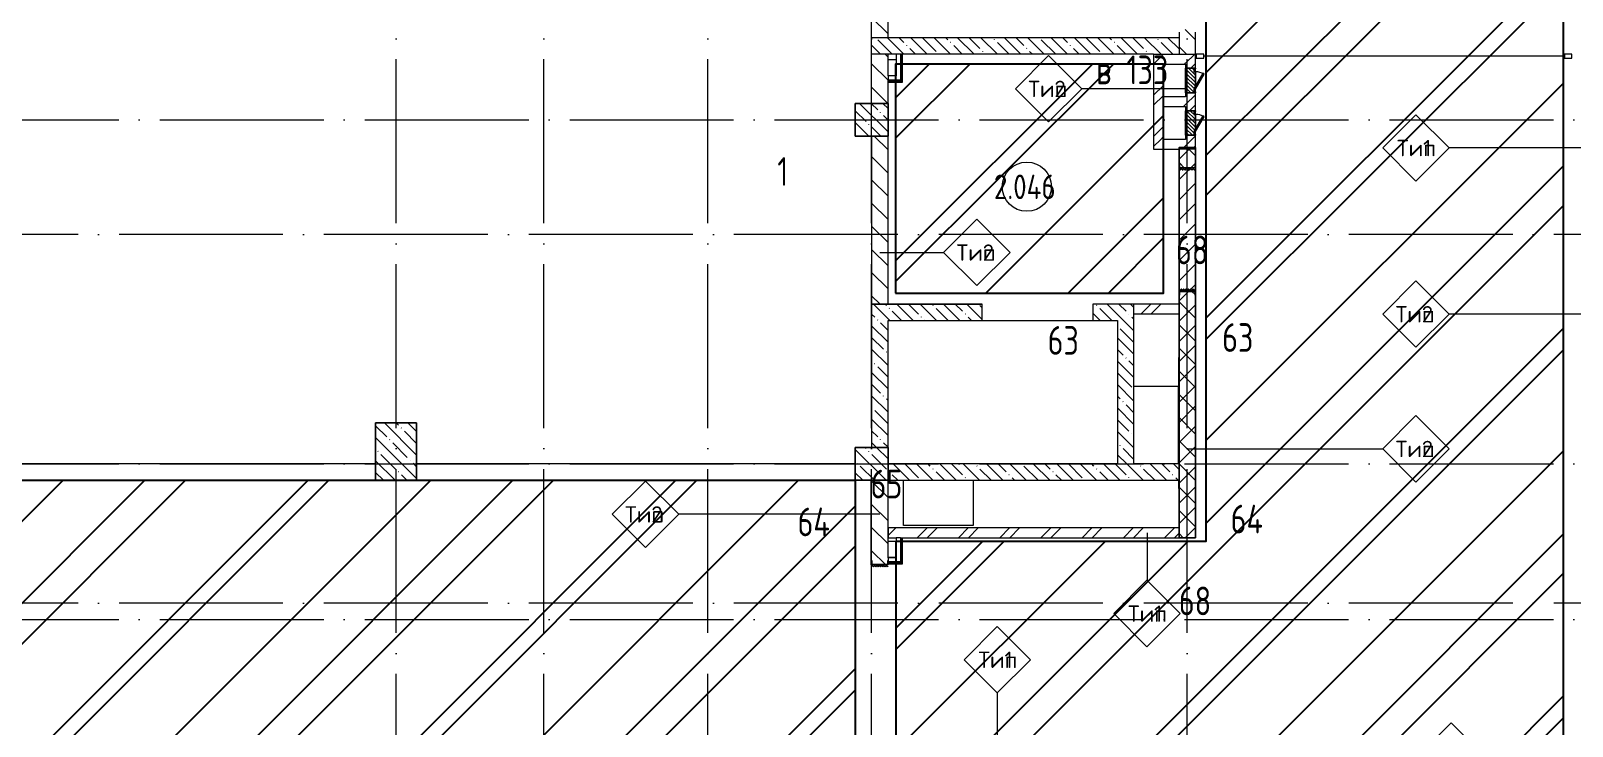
# Model space of a CAD drawing. Header units: millimetres. Extents: x -68946 to 690821, y -552984 to 293768.
# Drawn here: x 154953 to 173754, y -95860 to -87375 of the extents above; entities that cross this region are included whole.
import ezdxf

# ---------------------------------------------------------------- set-up
doc = ezdxf.new("R2010")
doc.units = ezdxf.units.MM
doc.linetypes.add('ADSK_Линия сетки', pattern=[2500, 2000, -250, 0, -250])
doc.linetypes.add('ADSK_Скрыто', pattern=[600, 300, -300])
for name, color, linetype, lineweight in [('0) блоки', 250, 'Continuous', 25), ('1.2) Стяжка 6 вып.', 30, 'Continuous', 30), ('1.3) Звуко-изол           6 вып.', 90, 'Continuous', 30), ('1.4) Стяжка 6 вып.', 30, 'Continuous', 30), ('A-AREA-____-IDEN', 250, 'Continuous', 9), ('A-DETL-GENF-OTLN', 250, 'Continuous', 5), ('A-DOOR-____-MCUT', 250, 'Continuous', 5), ('A-DOOR-____-OTLN', 250, 'Continuous', 5), ('A-FLOR-____-OTLN', 250, 'Continuous', 9), ('A-WALL-____-IDEN', 250, 'Continuous', 9), ('A-WALL-____-MCUT', 250, 'Continuous', 13), ('A-WALL-____-PATT', 250, 'Continuous', 13), ('A-WALL-FNSH-MCUT', 250, 'Continuous', 13), ('G-____-____-SYMB', 250, 'ADSK_Скрыто', 9), ('I-WALL-____-OTLN', 250, 'Continuous', 9), ('S-BEAM-____-OTLN', 250, 'Continuous', 9), ('S-COLS-____-MCUT', 250, 'Continuous', 25), ('S-COLS-____-OTLN', 250, 'Continuous', 9), ('S-GRID-____-OTLN', 250, 'Continuous', 9)]:
    doc.layers.add(name, color=color, linetype=linetype, lineweight=lineweight)
doc.styles.add('GOST Common_2', font='', dxfattribs={"width": 0.8, "height": 350})
doc.styles.add('ISOCPEUR', font='isocpeur.ttf', dxfattribs={"width": 0.8, "height": 100})
doc.styles.add('ISOCPEUR_3', font='isocpeur.ttf', dxfattribs={"height": 250})
doc.styles.get('GOST Common_2').set_extended_font_data('GOST Common')
pattern_1 = [(135, (28708.77, -120984.93), (-141.42136, -141.42136), [])]
pattern_2 = [(45, (28708.77, -120984.93), (-251.4472, 251.4472), []), (45, (28708.77, -120603.93), (-251.4472, 251.4472), [])]
pattern_3 = [(135, (28708.77, -120984.93), (-142.5612, -142.5612), []), (135, (28851.33, -120984.93), (-142.5612, -142.5612), [252.016, -50.403, 3.353, -47.05])]
pattern_4 = [(45, (125, 0), (-22.6274, 22.6274), [])]

# ---------------------------------------------------------------- blocks, each defined once
blk = doc.blocks.new('Дверь_СКБ_2Ст_Внутренняя1 - Н_ВВ-10_3_2200x2600h_Фрамуга сверху 2-42980832-АР1_Кладочный план 2 этажа С2и3')
at = {"layer": 'A-DOOR-____-OTLN'}
h = blk.add_hatch(dxfattribs=at)
h.set_pattern_fill('FP_7', color=256, style=0, pattern_type=2)
h.set_pattern_definition([(45, (-921.384, 164.685), (-14.1421, 14.1421), []), (135, (-921.384, 164.685), (-14.1421, -14.1421), [])])
h.paths.add_polyline_path([(-1063, 100), (-1088, 100), (-1088, -100), (-1063, -100), (-1063, 3)])
h = blk.add_hatch(dxfattribs=at)
h.set_pattern_fill('FP_6', color=256, style=0, pattern_type=2)
h.set_pattern_definition([(135, (1201.41, 164.685), (-14.1421, -14.1421), []), (225, (1201.41, 164.685), (14.1421, -14.1421), [])])
h.paths.add_polyline_path([(1112, -100), (1112, 100), (1087, 100), (1087, -100)])
blk = doc.blocks.new('Дверь_СКБ_2Ст_Внутренняя1 - Н_Д-6л_1500x2100h_Лифтовой холл _зона безопасности МГН_-42057417-АР1_Кладочный план 2 этажа С2и3')
at = {"layer": 'A-DOOR-____-OTLN'}
h = blk.add_hatch(dxfattribs=at)
h.set_pattern_fill('FP_33', color=256, style=0, pattern_type=2)
h.set_pattern_definition([(45, (-571.384, 164.685), (-14.1421, 14.1421), []), (135, (-571.384, 164.685), (-14.1421, -14.1421), [])])
h.paths.add_polyline_path([(-737.5, -100), (-712.5, -100), (-712.5, 100), (-737.5, 100)])
h = blk.add_hatch(dxfattribs=at)
h.set_pattern_fill('FP_32', color=256, style=0, pattern_type=2)
h.set_pattern_definition([(135, (1551.41, 164.685), (-14.14214, -14.14214), []), (225, (1551.41, 164.685), (14.14214, -14.14214), [])])
h.paths.add_polyline_path([(737.5, -100), (762.5, -100), (762.5, 100), (737.5, 100)])
blk = doc.blocks.new('ADSK_КолоннаНесущая_Швеллер_Гнутый_ГОСТ 8278-83 - 200х50х4_таб_1 2-V44-АР1_Кладочный план 2 этажа С2и3')
at = {"layer": 'S-COLS-____-MCUT'}
for p, q in [((-6, -90), (-6, 90)), ((0, 96), (40, 96)), ((40, 100), (20, 100)), ((40, 96), (40, 100)), ((40, -96), (0, -96)), ((20, -100), (40, -100)), ((40, -100), (40, -96))]:
    blk.add_line(p, q, dxfattribs=at)
for centre, radius, start, end in [((0, 90), 10, 90, 180), ((0, 90), 6, 90, 180), ((0, -90), 10, 180, 270), ((0, -90), 6, 180, 270)]:
    blk.add_arc(centre, radius, start, end, dxfattribs=at)
blk = doc.blocks.new('ADSK_КолоннаНесущая_Швеллер_Гнутый_ГОСТ 8278-83 - 200х50х4_таб_1 2-V46-АР1_Кладочный план 2 этажа С2и3')
at = {"layer": 'S-COLS-____-MCUT'}
for p, q in [((-6, -90), (-6, 90)), ((0, 96), (40, 96)), ((40, 100), (20, 100)), ((40, 96), (40, 100)), ((40, -96), (0, -96)), ((20, -100), (40, -100)), ((40, -100), (40, -96))]:
    blk.add_line(p, q, dxfattribs=at)
for centre, radius, start, end in [((0, 90), 10, 90, 179.9936), ((0, 90), 6, 90, 180), ((0, -90), 10, 180.0064, 270), ((0, -90), 6, 180, 270)]:
    blk.add_arc(centre, radius, start, end, dxfattribs=at)
blk = doc.blocks.new('ASML_АР_ЭП_Уголок - ЭП_Уголок-39133254-АР1_Кладочный план 2 этажа С2и3')
at = {"layer": 'S-BEAM-____-OTLN', "lineweight": 5}
for p, q in [((-800, 0), (-800, 6)), ((-800, 0), (500, 0)), ((700, 0), (800, 0)), ((800, 6), (800, 0))]:
    blk.add_line(p, q, dxfattribs=at)
blk = doc.blocks.new('ASML_АР_ЭП_Уголок - ЭП_Уголок-39133255-АР1_Кладочный план 2 этажа С2и3')
at = {"layer": 'S-BEAM-____-OTLN', "lineweight": 5}
for p, q in [((-800, -6), (-800, 0)), ((800, 0), (-800, 0)), ((800, 0), (800, -6))]:
    blk.add_line(p, q, dxfattribs=at)
blk = doc.blocks.new('DM_Штора_Противодымная_Doormaster_E-60 - ш_4400 х в_2500-40883804-АР1_Кладочный план 2 этажа С2и3')
at = {"layer": 'A-DOOR-____-MCUT'}
for p, q in [((-2075, 150), (-2165, 150)), ((-2165, 150), (-2165, 100)), ((-2165, 100), (-2075, 100)), ((-2075, 100), (-2075, 150)), ((-2075, 125), (2325, 125)), ((2325, 150), (2325, 100)), ((2415, 150), (2325, 150)), ((2325, 100), (2415, 100)), ((2415, 100), (2415, 150))]:
    blk.add_line(p, q, dxfattribs=at)
blk = doc.blocks.new('АР_Люк - ЛРС_ВК_300х2000_СС-40365405-АР1_Кладочный план 2 этажа С2и3')
at = {"layer": 'A-DOOR-____-OTLN'}
h = blk.add_hatch(dxfattribs=at)
h.set_pattern_fill('FP_88', color=256, style=0, pattern_type=2)
h.set_pattern_definition(pattern_4)
h.paths.add_polyline_path([(275, -60), (275, 60), (-25, 60), (-25, -60)])
at = {"layer": 'A-DETL-GENF-OTLN'}
for p, q in [((275, 60), (-25, 60)), ((-25, 60), (-25, -60)), ((275, -60), (275, 60)), ((-25, -60), (275, -60))]:
    blk.add_line(p, q, dxfattribs=at)
at = {"layer": 'A-DOOR-____-MCUT'}
for p, q in [((20, 60), (-15, 60)), ((-15, 60), (-15, 40)), ((-15, 40), (20, 40)), ((20, 40), (20, 60)), ((48, 165), (38, 148)), ((38, 148), (190, 60)), ((230, 60), (48, 165)), ((190, 60), (220, 43)), ((220, 43), (230, 60)), ((265, 60), (230, 60)), ((230, 60), (230, 40)), ((230, 40), (265, 40)), ((265, 40), (265, 60))]:
    blk.add_line(p, q, dxfattribs=at)
blk.add_arc((230, 60), 210, 150, 180, dxfattribs=at)
blk = doc.blocks.new('АР_Люк - ЛРС_ВК_300х2000_СС-V61-АР1_Кладочный план 2 этажа С2и3')
at = {"layer": 'A-DOOR-____-OTLN'}
h = blk.add_hatch(dxfattribs=at)
h.set_pattern_fill('FP_88', color=256, style=0, pattern_type=2)
h.set_pattern_definition(pattern_4)
h.paths.add_polyline_path([(275, -60), (275, 60), (-25, 60), (-25, -60)])
at = {"layer": 'A-DETL-GENF-OTLN'}
for p, q in [((275, 60), (-25, 60)), ((-25, 60), (-25, -60)), ((275, -60), (275, 60)), ((-25, -60), (275, -60))]:
    blk.add_line(p, q, dxfattribs=at)
at = {"layer": 'A-DOOR-____-MCUT'}
for p, q in [((20, 60), (-15, 60)), ((-15, 60), (-15, 40)), ((-15, 40), (20, 40)), ((20, 40), (20, 60)), ((48, 165), (38, 148)), ((38, 148), (190, 60)), ((230, 60), (48, 165)), ((190, 60), (220, 43)), ((220, 43), (230, 60)), ((265, 60), (230, 60)), ((230, 60), (230, 40)), ((230, 40), (265, 40)), ((265, 40), (265, 60))]:
    blk.add_line(p, q, dxfattribs=at)
blk.add_arc((230, 60), 210, 150, 180, dxfattribs=at)
blk = doc.blocks.new('AAR_СКБ_Марка_Помещения_мал - Номер-28977439-АР1_Кладочный план 2 этажа С2и3')
at = {"layer": 'A-AREA-____-IDEN'}
blk.add_circle((-0.03, 0), 3, dxfattribs=at)
blk = doc.blocks.new('ADSK_Марка_Стена - Типоразмер_ADSK_Марка-30564887-АР1_Кладочный план 2 этажа С2и3')
at = {"layer": 'A-WALL-____-IDEN'}
for p, q in [((-0.16, 4.37), (-4.21, 0.31)), ((3.9, 0.31), (-0.16, 4.37)), ((-4.21, 0.31), (-0.16, -3.74)), ((-0.16, -3.74), (3.9, 0.31))]:
    blk.add_line(p, q, dxfattribs=at)

msp = doc.modelspace()

# ---------------------------------------------------------------- hatches: boundary and pattern name
at = {"layer": '0) блоки'}
h = msp.add_hatch(dxfattribs=at)
h.set_pattern_fill('ANSI31', color=256, scale=55)
h.set_pattern_definition([(45, (16420.86, -120964.93), (-123.47852, 123.47852), [])])
h.paths.add_polyline_path([(168958.7722, -93559.9342), (169158.7722, -93559.9342), (169158.7722, -88799.9663), (168958.7722, -88799.9663)])
at = {"layer": '1.2) Стяжка 6 вып.', "lineweight": 30}
h = msp.add_hatch(dxfattribs=at)
h.set_pattern_fill('ANSI31', color=256, scale=333)
h.paths.add_polyline_path([(169291.2284, -96259.1767), (165508.7722, -96259.1767), (165508.7722, -93602.6434), (169291.2284, -93602.6434), (169291.2284, -62334.9342), (173645.6397, -62334.9342), (173645.6397, -120759.9342), (169291.2284, -120759.9342), (169291.2284, -110384.8106), (165558.7722, -110384.8106), (165558.7722, -108329.9376), (169291.2284, -108329.9376)])
h = msp.add_hatch(dxfattribs=at)
h.set_pattern_fill('ANSI31', color=256, scale=333)
h.paths.add_polyline_path([(141811.6037, -101522.7428), (141811.6037, -101577.9347), (134138.7722, -101577.9347), (134138.7722, -85593.2505), (141811.6037, -85593.2505), (147168.0543, -85593.2505), (147168.0543, -93023.0429), (149708.7722, -93023.0429), (149708.7722, -92859.9342), (165008.7503, -92859.9342), (165008.7503, -110559.9347), (149708.7722, -110559.9347), (142958.7722, -110559.9347), (142958.7722, -101522.7428)])
h = msp.add_hatch(dxfattribs=at)
h.set_pattern_fill('ANSI31', color=256, scale=333)
h.paths.add_polyline_path([(165501.5188, -90575.0098), (168768.7722, -90575.0098), (168768.7722, -87779.9663), (165501.5188, -87779.9663)])
at = {"layer": '1.3) Звуко-изол           6 вып.', "lineweight": 30}
h = msp.add_hatch(dxfattribs=at)
h.set_pattern_fill('ANSI31', color=256, scale=500)
h.paths.add_polyline_path([(169291.2284, -96259.1767), (165508.7722, -96259.1767), (165508.7722, -93602.6434), (169291.2284, -93602.6434), (169291.2284, -62334.9342), (173645.6397, -62334.9342), (173645.6397, -120759.9342), (169291.2284, -120759.9342), (169291.2284, -110384.8106), (165558.7722, -110384.8106), (165558.7722, -108329.9376), (169291.2284, -108329.9376)])
h = msp.add_hatch(dxfattribs=at)
h.set_pattern_fill('ANSI31', color=256, scale=500)
h.paths.add_polyline_path([(141811.6037, -101522.7428), (141811.6037, -101577.9347), (134138.7722, -101577.9347), (134138.7722, -85593.2505), (141811.6037, -85593.2505), (147168.0543, -85593.2505), (147168.0543, -93023.0429), (149708.7722, -93023.0429), (149708.7722, -92859.9342), (165008.7503, -92859.9342), (165008.7503, -110559.9347), (149708.7722, -110559.9347), (142958.7722, -110559.9347), (142958.7722, -101522.7428)])
h = msp.add_hatch(dxfattribs=at)
h.set_pattern_fill('ANSI31', color=256, scale=500)
h.paths.add_polyline_path([(165501.5188, -90575.0098), (168768.7722, -90575.0098), (168768.7722, -87779.9663), (165501.5188, -87779.9663)])
at = {"layer": '1.4) Стяжка 6 вып.', "lineweight": 30}
h = msp.add_hatch(dxfattribs=at)
h.set_pattern_fill('ANSI32', color=256, scale=333)
h.paths.add_polyline_path([(169291.2284, -96259.1767), (165508.7722, -96259.1767), (165508.7722, -93602.6434), (169291.2284, -93602.6434), (169291.2284, -62334.9342), (173645.6397, -62334.9342), (173645.6397, -120759.9342), (169291.2284, -120759.9342), (169291.2284, -110384.8106), (165558.7722, -110384.8106), (165558.7722, -108329.9376), (169291.2284, -108329.9376)])
h = msp.add_hatch(dxfattribs=at)
h.set_pattern_fill('ANSI32', color=256, scale=333)
h.paths.add_polyline_path([(141811.6037, -101522.7428), (141811.6037, -101577.9347), (134138.7722, -101577.9347), (134138.7722, -85593.2505), (141811.6037, -85593.2505), (147168.0543, -85593.2505), (147168.0543, -93023.0429), (149708.7722, -93023.0429), (149708.7722, -92859.9342), (165008.7503, -92859.9342), (165008.7503, -110559.9347), (149708.7722, -110559.9347), (142958.7722, -110559.9347), (142958.7722, -101522.7428)])
h = msp.add_hatch(dxfattribs=at)
h.set_pattern_fill('ANSI32', color=256, scale=333)
h.paths.add_polyline_path([(165501.5188, -90575.0098), (168768.7722, -90575.0098), (168768.7722, -87779.9663), (165501.5188, -87779.9663)])
at = {"layer": 'A-WALL-____-PATT', "lineweight": 15}
h = msp.add_hatch(dxfattribs=at)
h.set_pattern_fill('FP_1', color=256, style=0, pattern_type=2)
h.set_pattern_definition(pattern_1)
h.paths.add_polyline_path([(169038.7722, -87659.9663), (169158.7722, -87659.9663), (169158.7722, -87359.9663), (168958.7722, -87359.9663), (168958.7722, -87659.9663)])
h.paths.add_polyline_path([(169158.7722, -86259.9663), (169158.7722, -82624.9351), (168958.7722, -82624.9351), (168958.7722, -86259.9663)])
h.paths.add_polyline_path([(169158.7722, -81524.9351), (169158.7722, -75659.9657), (168958.7722, -75659.9657), (168958.7722, -81524.9351)])
h = msp.add_hatch(dxfattribs=at)
h.set_pattern_fill('FP_1', color=256, style=0, pattern_type=2)
h.set_pattern_definition(pattern_1)
h.paths.add_polyline_path([(165208.7722, -87459.9663), (165408.7722, -87459.9663), (165408.7722, -87009.7833), (165208.7722, -87009.7833)])
h.paths.add_polyline_path([(165408.7722, -84959.7833), (165408.7722, -84459.9342), (165208.7722, -84459.9342), (165208.7722, -84959.7833)])
h = msp.add_hatch(dxfattribs=at)
h.set_pattern_fill('FP_40', color=256, style=0, pattern_type=2)
h.set_pattern_definition(pattern_3)
h.paths.add_polyline_path([(168768.7722, -87659.9663), (168958.7722, -87659.9663), (168958.7722, -87459.9663), (165208.7722, -87459.9663), (165208.7722, -87659.9663), (168648.7722, -87659.9663)])
h = msp.add_hatch(dxfattribs=at)
h.set_pattern_fill('FP_1', color=256, style=0, pattern_type=2)
h.set_pattern_definition(pattern_1)
h.paths.add_polyline_path([(165208.7722, -88259.9342), (165408.7722, -88259.9342), (165408.7722, -87659.9663), (165208.7722, -87659.9663), (165208.7722, -88234.7547)])
h = msp.add_hatch(dxfattribs=at)
h.set_pattern_fill('FP_12', color=256, style=0, pattern_type=2)
h.set_pattern_definition(pattern_2)
h.paths.add_polyline_path([(168648.7722, -88699.9663), (168768.7722, -88699.9663), (168768.7722, -87659.9663), (168648.7722, -87659.9663), (168648.7722, -88234.7547)])
h = msp.add_hatch(dxfattribs=at)
h.set_pattern_fill('FP_12', color=256, style=0, pattern_type=2)
h.set_pattern_definition(pattern_2)
h.paths.add_polyline_path([(169038.7722, -87779.9663), (169038.7722, -87659.9663), (168768.7722, -87659.9663), (168768.7722, -87779.9663)])
h = msp.add_hatch(dxfattribs=at)
h.set_pattern_fill('FP_12', color=256, style=0, pattern_type=2)
h.set_pattern_definition(pattern_2)
h.paths.add_polyline_path([(169038.7722, -88699.9663), (169158.7722, -88699.9663), (169158.7722, -88649.9663), (169038.7722, -88649.9663)])
h.paths.add_polyline_path([(169038.7722, -88349.9663), (169158.7722, -88349.9663), (169158.7722, -88129.9663), (169038.7722, -88129.9663), (169038.7722, -88299.9663)])
h.paths.add_polyline_path([(169158.7722, -87829.9663), (169158.7722, -87659.9663), (169038.7722, -87659.9663), (169038.7722, -87829.9663)])
h = msp.add_hatch(dxfattribs=at)
h.set_pattern_fill('FP_12', color=256, style=0, pattern_type=2)
h.set_pattern_definition(pattern_2)
h.paths.add_polyline_path([(168768.7722, -88299.9663), (169038.7722, -88299.9663), (169038.7722, -88179.9663), (168768.7722, -88179.9663), (168768.7722, -88234.7547)])
h = msp.add_hatch(dxfattribs=at)
h.set_pattern_fill('FP_1', color=256, style=0, pattern_type=2)
h.set_pattern_definition(pattern_1)
h.paths.add_polyline_path([(165208.7722, -90709.9338), (165408.7722, -90709.9338), (165408.7722, -88659.9347), (165208.7722, -88659.9347)])
h = msp.add_hatch(dxfattribs=at)
h.set_pattern_fill('FP_12', color=256, style=0, pattern_type=2)
h.set_pattern_definition(pattern_2)
h.paths.add_polyline_path([(169158.7722, -88819.9663), (169158.7722, -88699.9663), (168648.7722, -88699.9663), (168648.7722, -88819.9663), (168958.7722, -88819.9663)])
h = msp.add_hatch(dxfattribs=at)
h.set_pattern_fill('FP_1', color=256, style=0, pattern_type=2)
h.set_pattern_definition(pattern_1)
h.paths.add_polyline_path([(169158.7722, -93559.9342), (169158.7722, -90549.9347), (168958.7722, -90549.9347), (168958.7722, -93559.9342)])
h.paths.add_polyline_path([(168958.7722, -89049.9347), (169158.7722, -89049.9347), (169158.7722, -88819.9663), (168958.7722, -88819.9663), (168958.7722, -89019.9347)])
h = msp.add_hatch(dxfattribs=at)
h.set_pattern_fill('FP_40', color=256, style=0, pattern_type=2)
h.set_pattern_definition(pattern_3)
h.paths.add_polyline_path([(165208.7503, -92459.9342), (165408.7503, -92459.9342), (165408.7503, -90709.9342), (165208.7503, -90709.9342), (165208.7503, -92266.7168)])
h = msp.add_hatch(dxfattribs=at)
h.set_pattern_fill('FP_40', color=256, style=0, pattern_type=2)
h.set_pattern_definition(pattern_3)
h.paths.add_polyline_path([(168408.7722, -90909.9338), (168408.7722, -90709.9338), (167908.7722, -90709.9338), (167908.7722, -90909.9338), (168208.7722, -90909.9338)])
h.paths.add_polyline_path([(165408.7503, -90909.9338), (166558.7722, -90909.9338), (166558.7722, -90709.9338), (165408.7503, -90709.9338)])
h = msp.add_hatch(dxfattribs=at)
h.set_pattern_fill('FP_40', color=256, style=0, pattern_type=2)
h.set_pattern_definition(pattern_3)
h.paths.add_polyline_path([(166558.7503, -90909.9342), (166558.7503, -90709.9342), (165408.7503, -90709.9342), (165408.7503, -90909.9342)])
h.paths.add_polyline_path([(168408.7722, -90909.9342), (168408.7722, -90709.9342), (167908.7503, -90709.9342), (167908.7503, -90909.9342)])
h = msp.add_hatch(dxfattribs=at)
h.set_pattern_fill('FP_12', color=256, style=0, pattern_type=2)
h.set_pattern_definition(pattern_2)
h.paths.add_polyline_path([(168408.7722, -90829.9338), (168958.7722, -90829.9338), (168958.7722, -90709.9338), (168408.7722, -90709.9338)])
h = msp.add_hatch(dxfattribs=at)
h.set_pattern_fill('FP_40', color=256, style=0, pattern_type=2)
h.set_pattern_definition(pattern_3)
h.paths.add_polyline_path([(168208.7722, -92659.9332), (168408.7722, -92659.9332), (168408.7722, -90909.9338), (168208.7722, -90909.9338), (168208.7722, -92266.7168)])
h = msp.add_hatch(dxfattribs=at)
h.set_pattern_fill('FP_40', color=256, style=0, pattern_type=2)
h.set_pattern_definition(pattern_3)
h.paths.add_polyline_path([(168208.7722, -92659.9332), (168408.7722, -92659.9332), (168408.7722, -90909.9338), (168208.7722, -90909.9338), (168208.7722, -92266.7168)])
h = msp.add_hatch(dxfattribs=at)
h.set_pattern_fill('FP_40', color=256, style=0, pattern_type=2)
h.set_pattern_definition(pattern_3)
h.paths.add_polyline_path([(168958.7722, -92859.9332), (168958.7722, -92659.9332), (165408.7503, -92659.9332), (165408.7503, -92859.9332), (167804.2581, -92859.9332)])
h = msp.add_hatch(dxfattribs=at)
h.set_pattern_fill('FP_1', color=256, style=0, pattern_type=2)
h.set_pattern_definition(pattern_1)
h.paths.add_polyline_path([(165408.7722, -97319.9342), (165408.7722, -96089.9347), (165208.7722, -96089.9347), (165208.7722, -97319.9342)])
h.paths.add_polyline_path([(165208.7722, -93889.9347), (165408.7722, -93889.9347), (165408.7722, -92859.9342), (165208.7722, -92859.9342), (165208.7722, -93859.9347)])
h = msp.add_hatch(dxfattribs=at)
h.set_pattern_fill('FP_12', color=256, style=0, pattern_type=2)
h.set_pattern_definition(pattern_2)
h.paths.add_polyline_path([(168958.7722, -93559.9342), (168958.7722, -93439.9342), (165408.7722, -93439.9342), (165408.7722, -93559.9342), (167804.2581, -93559.9342)])
at = {"layer": 'S-COLS-____-OTLN', "lineweight": 5}
h = msp.add_hatch(dxfattribs=at)
h.set_pattern_fill('FP_40', color=256, style=0, pattern_type=2)
h.set_pattern_definition(pattern_3)
h.paths.add_polyline_path([(165408.7503, -88659.9342), (165408.7503, -88259.9342), (165008.7503, -88259.9342), (165008.7503, -88659.9342)])
h = msp.add_hatch(dxfattribs=at)
h.set_pattern_fill('FP_40', color=256, style=0, pattern_type=2)
h.set_pattern_definition(pattern_3)
h.paths.add_polyline_path([(159158.7503, -92859.9342), (159658.7503, -92859.9342), (159658.7503, -92159.9342), (159158.7503, -92159.9342), (159158.7503, -92266.7168)])
h = msp.add_hatch(dxfattribs=at)
h.set_pattern_fill('FP_40', color=256, style=0, pattern_type=2)
h.set_pattern_definition(pattern_3)
h.paths.add_polyline_path([(165008.7503, -92859.9342), (165408.7503, -92859.9342), (165408.7503, -92459.9342), (165008.7503, -92459.9342)])

# ---------------------------------------------------------------- linework, layer by layer
at = {"layer": '0) блоки'}
msp.add_lwpolyline([(168958.7722, -93559.9342), (169158.7722, -93559.9342), (169158.7722, -88799.9663), (168958.7722, -88799.9663)], close=True, dxfattribs=at)
at = {"layer": '1.2) Стяжка 6 вып.', "lineweight": 30}
for points in [[(169291.2284, -110384.8106), (165558.7722, -110384.8106), (165558.7722, -108329.9376), (169291.2284, -108329.9376), (169291.2284, -96259.1767), (165508.7722, -96259.1767), (165508.7722, -93602.6434), (169291.2284, -93602.6434), (169291.2284, -62334.9342), (173645.6397, -62334.9342), (173645.6397, -120759.9342), (169291.2284, -120759.9342)], [(141811.6037, -101522.7428), (141811.6037, -101577.9347), (134138.7722, -101577.9347), (134138.7722, -85593.2505), (141811.6037, -85593.2505), (147168.0543, -85593.2505), (147168.0543, -93023.0429), (149708.7722, -93023.0429), (149708.7722, -92859.9342), (165008.7503, -92859.9342), (165008.7503, -110559.9347), (149708.7722, -110559.9347), (142958.7722, -110559.9347), (142958.7722, -101522.7428)], [(165501.5188, -90575.0098), (168768.7722, -90575.0098), (168768.7722, -87779.9663), (165501.5188, -87779.9663)]]:
    msp.add_lwpolyline(points, close=True, dxfattribs=at)
at = {"layer": 'A-FLOR-____-OTLN'}
for p, q in [((165408.7722, -87724.9663), (165508.7722, -87724.9663)), ((165508.7722, -87924.9663), (165408.7722, -87924.9663)), ((166558.7722, -90909.9338), (167908.7503, -90909.9338)), ((168408.7722, -91709.9338), (168948.7722, -91709.9338)), ((168948.7722, -91709.9338), (168948.7722, -92659.9332)), ((159158.7503, -92659.9338), (153658.7503, -92659.9338)), ((165008.7503, -92659.9338), (159658.7503, -92659.9338)), ((165598.7732, -93409.9332), (165598.7732, -92859.9332)), ((166448.7732, -92859.9332), (166448.7732, -93409.9332)), ((166448.7732, -93409.9332), (165598.7732, -93409.9332)), ((165408.7722, -93602.6434), (165508.7722, -93602.6434)), ((165508.7722, -93802.6434), (165408.7722, -93802.6434))]:
    msp.add_line(p, q, dxfattribs=at)
at = {"layer": 'A-WALL-____-IDEN'}
for p, q in [((169058.7722, -88081.9555), (167773.1472, -88081.9555)), ((174228.7722, -88803.9898), (172254.2614, -88803.9898)), ((165308.7722, -90079.0717), (166086.9119, -90079.0717)), ((173858.5851, -90831.8308), (172254.2614, -90831.8308)), ((169058.7722, -92475.6111), (171442.8276, -92475.6111)), ((165308.7722, -93274.4576), (162855.6024, -93274.4576)), ((168567.5355, -93499.9342), (168567.5355, -94079.5999)), ((166742.1143, -96404.9342), (166742.1143, -95454.1936))]:
    msp.add_line(p, q, dxfattribs=at)
at = {"layer": 'A-WALL-____-MCUT', "color": 7, "lineweight": 15}
for p, q in [((165208.7722, -88259.9342), (165208.7722, -87009.7833)), ((165408.7722, -87459.9663), (165408.7722, -87009.7833)), ((168958.7722, -87389.9663), (168958.7722, -87659.9663)), ((169158.7722, -87829.9663), (169158.7722, -87389.9663)), ((168958.7722, -87459.9663), (165208.7722, -87459.9663)), ((165508.7722, -87659.9663), (165208.7722, -87659.9663)), ((165408.7722, -87925.2055), (165408.7722, -87659.9663)), ((168648.7722, -87659.9663), (165558.7722, -87659.9663)), ((168648.7722, -87659.9663), (168648.7722, -88819.9663)), ((168768.7722, -87779.9663), (169038.7722, -87779.9663)), ((168768.7722, -88179.9663), (168768.7722, -87779.9663)), ((169038.7722, -87779.9663), (169038.7722, -87829.9663)), ((165408.7722, -88259.9342), (165408.7722, -87975.2055)), ((169038.7722, -87829.9663), (169158.7722, -87829.9663)), ((169038.7722, -88129.9663), (169038.7722, -88179.9663)), ((169158.7722, -88129.9663), (169038.7722, -88129.9663)), ((169158.7722, -88349.9663), (169158.7722, -88129.9663)), ((169038.7722, -88179.9663), (168768.7722, -88179.9663)), ((168768.7722, -88299.9663), (169038.7722, -88299.9663)), ((168768.7722, -88699.9663), (168768.7722, -88299.9663)), ((169038.7722, -88299.9663), (169038.7722, -88349.9663)), ((169038.7722, -88349.9663), (169158.7722, -88349.9663)), ((165208.7722, -88659.9347), (165208.7722, -90709.9338)), ((165408.7722, -88659.9347), (165208.7722, -88659.9347)), ((165408.7722, -90709.9338), (165408.7722, -88659.9347)), ((169038.7722, -88699.9663), (168768.7722, -88699.9663)), ((169038.7722, -88649.9663), (169038.7722, -88699.9663)), ((169158.7722, -88649.9663), (169038.7722, -88649.9663)), ((169158.7722, -89019.9347), (169158.7722, -88649.9663)), ((168648.7722, -88819.9663), (168958.7722, -88819.9663)), ((168958.7722, -88819.9663), (168958.7722, -89019.9347)), ((168958.7722, -90579.9347), (168958.7722, -93559.9342)), ((169158.7722, -93559.9342), (169158.7722, -90579.9347)), ((166558.7503, -90709.9342), (165208.7503, -90709.9342)), ((165208.7503, -90709.9342), (165208.7503, -92459.9342)), ((165208.7722, -90709.9338), (166558.7722, -90709.9338)), ((166558.7503, -90909.9342), (166558.7503, -90709.9342)), ((166558.7722, -90909.9338), (166558.7722, -90709.9338)), ((168408.7722, -90709.9342), (167908.7503, -90709.9342)), ((167908.7503, -90709.9342), (167908.7503, -90909.9342)), ((168958.7722, -90709.9338), (167908.7722, -90709.9338)), ((167908.7722, -90709.9338), (167908.7722, -90909.9338)), ((168408.7722, -92659.9332), (168408.7722, -90709.9338)), ((168958.7722, -90829.9338), (168958.7722, -90709.9338)), ((165408.7503, -90909.9338), (166558.7722, -90909.9338)), ((165408.7503, -90909.9342), (166558.7503, -90909.9342)), ((165408.7503, -92459.9342), (165408.7503, -90909.9342)), ((167908.7503, -90909.9342), (168208.7722, -90909.9342)), ((167908.7722, -90909.9338), (168208.7722, -90909.9338)), ((168208.7722, -90909.9338), (168208.7722, -92659.9332)), ((168408.7722, -90829.9338), (168958.7722, -90829.9338)), ((168208.7722, -92659.9332), (165408.7503, -92659.9332)), ((165408.7503, -92659.9332), (165408.7503, -92859.9332)), ((168958.7722, -92659.9332), (168408.7722, -92659.9332)), ((165408.7722, -92859.9342), (165208.7722, -92859.9342)), ((165208.7722, -93859.9347), (165208.7722, -92859.9342)), ((165408.7503, -92859.9332), (168958.7722, -92859.9332)), ((165408.7722, -93804.8148), (165408.7722, -92859.9342)), ((168958.7722, -93439.9342), (165408.7722, -93439.9342)), ((165408.7722, -93439.9342), (165408.7722, -93559.9342)), ((165408.7722, -93559.9342), (165508.7722, -93559.9342)), ((165558.7722, -93559.9342), (169158.7722, -93559.9342))]:
    msp.add_line(p, q, dxfattribs=at)
at = {"layer": 'A-WALL-____-MCUT', "color": 30, "lineweight": 15}
for p, q in [((165508.7722, -87659.9663), (165508.7722, -87925.2055)), ((165558.7722, -87659.9663), (165558.7722, -87975.2055)), ((165508.7722, -87925.2055), (165408.7722, -87925.2055)), ((165558.7722, -87975.2055), (165408.7722, -87975.2055)), ((165508.7722, -93559.9342), (165508.7722, -93804.8148)), ((165558.7722, -93559.9342), (165558.7722, -93854.8148)), ((165508.7722, -93804.8148), (165408.7722, -93804.8148)), ((165558.7722, -93854.8148), (165408.7722, -93854.8148)), ((165408.7722, -93854.8148), (165408.7722, -93859.9347))]:
    msp.add_line(p, q, dxfattribs=at)
at = {"layer": 'A-WALL-____-MCUT', "color": 42, "lineweight": 15}
for p, q in [((165558.7722, -87659.9663), (165508.7722, -87659.9663)), ((165571.2722, -87659.9663), (165571.2722, -87987.7055)), ((165408.7722, -87925.2055), (165408.7722, -87975.2055)), ((165571.2722, -87987.7055), (165408.7722, -87987.7055)), ((165558.7722, -93559.9342), (165508.7722, -93559.9342)), ((165571.2722, -93559.9342), (165571.2722, -93867.3148)), ((165408.7722, -93804.8148), (165408.7722, -93854.8148)), ((165571.2722, -93867.3148), (165416.7722, -93867.3148))]:
    msp.add_line(p, q, dxfattribs=at)
at = {"layer": 'A-WALL-____-MCUT', "lineweight": 15}
for p, q in [((168648.7722, -87659.9663), (169158.7722, -87659.9663)), ((165208.7722, -88259.9342), (165408.7722, -88259.9342)), ((169158.7722, -88819.9663), (168958.7722, -88819.9663)), ((165208.7503, -92459.9342), (165408.7503, -92459.9342))]:
    msp.add_line(p, q, dxfattribs=at)
at = {"layer": 'A-WALL-FNSH-MCUT', "lineweight": 15}
for p, q in [((165583.7722, -88000.2055), (165583.7722, -87659.9663)), ((165408.7722, -88000.2055), (165583.7722, -88000.2055)), ((165198.7722, -92869.9342), (165198.7722, -93889.9347)), ((165208.7722, -92869.9342), (165198.7722, -92869.9342)), ((165583.7722, -93879.8148), (165583.7722, -93559.9342)), ((165198.7722, -93889.9347), (165200.7722, -93889.9347)), ((165416.7722, -93879.8148), (165583.7722, -93879.8148))]:
    msp.add_line(p, q, dxfattribs=at)
at = {"layer": 'I-WALL-____-OTLN', "lineweight": 15}
for p, q in [((169038.7722, -88129.9663), (169038.7722, -87829.9663)), ((169158.7722, -87829.9663), (169158.7722, -87839.9663)), ((169158.7722, -87874.9663), (169158.7722, -88044.9663)), ((169158.7722, -88119.9663), (169158.7722, -88129.9663)), ((169038.7722, -88649.9663), (169038.7722, -88349.9663)), ((169158.7722, -88349.9663), (169158.7722, -88359.9663)), ((169158.7722, -88394.9663), (169158.7722, -88564.9663)), ((169158.7722, -88639.9663), (169158.7722, -88649.9663))]:
    msp.add_line(p, q, dxfattribs=at)
at = {"layer": 'S-COLS-____-MCUT'}
for p, q in [((165208.7722, -88259.9342), (165008.7503, -88259.9342)), ((165008.7503, -88259.9342), (165008.7503, -88659.9342)), ((165408.7503, -88659.9342), (165408.7503, -88259.9342)), ((165008.7503, -88659.9342), (165408.7503, -88659.9342)), ((159658.7503, -92159.9342), (159158.7503, -92159.9342)), ((159158.7503, -92159.9342), (159158.7503, -92859.9342)), ((159658.7503, -92859.9342), (159658.7503, -92159.9342)), ((165208.7503, -92459.9342), (165008.7503, -92459.9342)), ((165008.7503, -92459.9342), (165008.7503, -92859.9342)), ((165408.7503, -92859.9342), (165408.7503, -92459.9342)), ((159158.7503, -92859.9342), (159658.7503, -92859.9342)), ((165008.7503, -92859.9342), (165408.7503, -92859.9342))]:
    msp.add_line(p, q, dxfattribs=at)
at = {"layer": 'S-COLS-____-OTLN'}
for p, q in [((165408.7503, -88259.9342), (165208.7722, -88259.9342)), ((165408.7503, -92459.9342), (165208.7503, -92459.9342))]:
    msp.add_line(p, q, dxfattribs=at)
at = {"layer": 'S-GRID-____-OTLN', "linetype": 'ADSK_Линия сетки'}
for p, q in [((159408.7722, -124723.7741), (159408.7722, -59782.9296)), ((161208.7722, -124723.7741), (161208.7722, -59782.9296)), ((163208.7722, -124723.7747), (163208.7722, -59782.9296)), ((165208.7722, -124723.7741), (165208.7722, -59782.9296)), ((169058.7722, -124723.7741), (169058.7722, -59782.9296)), ((94022.7944, -88459.9342), (185529.6518, -88459.9342)), ((185529.6518, -89859.9342), (128028.7722, -89859.9342)), ((94022.7944, -92659.9342), (185529.6518, -92659.9342)), ((185529.6518, -94359.9342), (128028.7722, -94359.9342)), ((94022.7944, -94559.9342), (184259.6518, -94559.9342))]:
    msp.add_line(p, q, dxfattribs=at)

# ---------------------------------------------------------------- block references
at = {"layer": 'A-AREA-____-IDEN', "xscale": 99.99999999999993, "yscale": 99.99999999999993, "zscale": 99.99999999999993}
msp.add_blockref('AAR_СКБ_Марка_Помещения_мал - Номер-28977439-АР1_Кладочный план 2 этажа С2и3', (167105.0746, -89277.2895), dxfattribs=at)
at = {"layer": 'A-DOOR-____-OTLN', "color": 250, "rotation": 180}
msp.add_blockref('DM_Штора_Противодымная_Doormaster_E-60 - ш_4400 х в_2500-40883804-АР1_Кладочный план 2 этажа С2и3', (171583.7722, -87559.9663), dxfattribs=at)
at = {"layer": 'A-DOOR-____-OTLN', "color": 8, "rotation": 270}
for name, p in [('АР_Люк - ЛРС_ВК_300х2000_СС-V61-АР1_Кладочный план 2 этажа С2и3', (169098.7722, -87854.9663)), ('АР_Люк - ЛРС_ВК_300х2000_СС-40365405-АР1_Кладочный план 2 этажа С2и3', (169098.7722, -88374.9663))]:
    msp.add_blockref(name, p, dxfattribs=at)
at = {"layer": 'A-DOOR-____-OTLN', "color": 255}
for name, p, rotation in [('Дверь_СКБ_2Ст_Внутренняя1 - Н_Д-6л_1500x2100h_Лифтовой холл _зона безопасности МГН_-42057417-АР1_Кладочный план 2 этажа С2и3', (169058.7722, -89812.4347), 89.9999999999999), ('Дверь_СКБ_2Ст_Внутренняя1 - Н_ВВ-10_3_2200x2600h_Фрамуга сверху 2-42980832-АР1_Кладочный план 2 этажа С2и3', (165308.7722, -94977.4347), 269.9999999999999)]:
    msp.add_blockref(name, p, dxfattribs=dict(at, rotation=rotation))
at = {"layer": 'A-WALL-____-IDEN', "xscale": 99.99999999999993, "yscale": 99.99999999999993, "zscale": 99.99999999999993}
for p in [(167383.0553, -88113.2055), (171864.1695, -88835.2398), (166508.2538, -90110.3217), (171864.1695, -90863.0808), (171864.1695, -92506.8611), (162465.5105, -93305.7076), (168583.1605, -94516.5668), (166757.7393, -95079.7267), (172295.1337, -96257.6026)]:
    msp.add_blockref('ADSK_Марка_Стена - Типоразмер_ADSK_Марка-30564887-АР1_Кладочный план 2 этажа С2и3', p, dxfattribs=at)
at = {"layer": 'S-BEAM-____-OTLN', "rotation": 270.0000000000395}
for name, p in [('ASML_АР_ЭП_Уголок - ЭП_Уголок-39133254-АР1_Кладочный план 2 этажа С2и3', (168952.7722, -92159.9338)), ('ASML_АР_ЭП_Уголок - ЭП_Уголок-39133255-АР1_Кладочный план 2 этажа С2и3', (169164.7722, -92159.9338))]:
    msp.add_blockref(name, p, dxfattribs=at)
at = {"layer": 'S-COLS-____-OTLN'}
for name, p, rotation in [('ADSK_КолоннаНесущая_Швеллер_Гнутый_ГОСТ 8278-83 - 200х50х4_таб_1 2-V44-АР1_Кладочный план 2 этажа С2и3', (169058.7722, -89039.8343), 90.00000000000044), ('ADSK_КолоннаНесущая_Швеллер_Гнутый_ГОСТ 8278-83 - 200х50х4_таб_1 2-V46-АР1_Кладочный план 2 этажа С2и3', (169058.7722, -90560.0343), 269.9999999999995), ('ADSK_КолоннаНесущая_Швеллер_Гнутый_ГОСТ 8278-83 - 200х50х4_таб_1 2-V44-АР1_Кладочный план 2 этажа С2и3', (165308.7722, -93879.8343), 90.00000000000044)]:
    msp.add_blockref(name, p, dxfattribs=dict(at, rotation=rotation))

# ---------------------------------------------------------------- texts
at = {"layer": 'A-AREA-____-IDEN', "insert": (166700.3354, -89128.6297), "char_height": 300, "width": 673.4175, "attachment_point": 1, "style": 'ISOCPEUR'}
msp.add_mtext('2.046', dxfattribs=at)
at = {"layer": 'A-WALL-____-IDEN', "char_height": 200, "attachment_point": 1, "style": 'ISOCPEUR_3'}
for s, insert, width in [('Тип', (167118.6745, -87983.5368), 387.215062), (' 2', (167438.1589, -87983.5368), 230.084312), ('Тип', (171615.8886, -88705.5712), 387.215062), (' 1', (171935.373, -88705.5712), 190.801625), ('Тип', (166243.8729, -89980.653), 387.215062), (' 2', (166563.3573, -89980.653), 230.084312), ('Тип', (171599.7886, -90733.4122), 387.215062), (' 2', (171919.273, -90733.4122), 230.084312), ('Тип', (171599.7886, -92377.1924), 387.215062), (' 2', (171919.273, -92377.1924), 230.084312), ('Тип', (162201.1297, -93176.0389), 387.215062), (' 2', (162520.614, -93176.0389), 230.084312), ('Тип', (168334.8796, -94386.8982), 387.215062), (' 1', (168654.364, -94386.8982), 190.801625), ('Тип', (166509.4585, -94950.0581), 387.215062), (' 1', (166828.9428, -94950.0581), 190.801625)]:
    msp.add_mtext(s, dxfattribs=dict(at, insert=insert, width=width))
at = {"layer": 'G-____-____-SYMB', "linetype": 'Continuous', "char_height": 350, "attachment_point": 1, "style": 'GOST Common_2'}
for s, insert, width in [('\\fGOST Common|b0|i0|c204|p34|;\\W.8;в', (167947.4026, -87676.5409), 243.713), (' 133', (168148.4859, -87676.5409), 756.793), ('\\fGOST Common|b0|i0|c204|p34|;\\W.8;1', (164058.132, -88916.345), 166.751), ('68', (168920.8363, -89873.6396), 487.426), ('63', (167355.7055, -90977.4958), 481.0125), ('63', (169483.5923, -90942.6966), 481.0125), ('65', (165194.9853, -92730.4065), 487.426), ('64', (164304.7214, -93192.3122), 519.4935), ('64', (169587.7759, -93157.5131), 519.4935), ('68', (168955.6355, -94156.6022), 487.426)]:
    msp.add_mtext(s, dxfattribs=dict(at, insert=insert, width=width))

doc.saveas('drawing.dxf')
